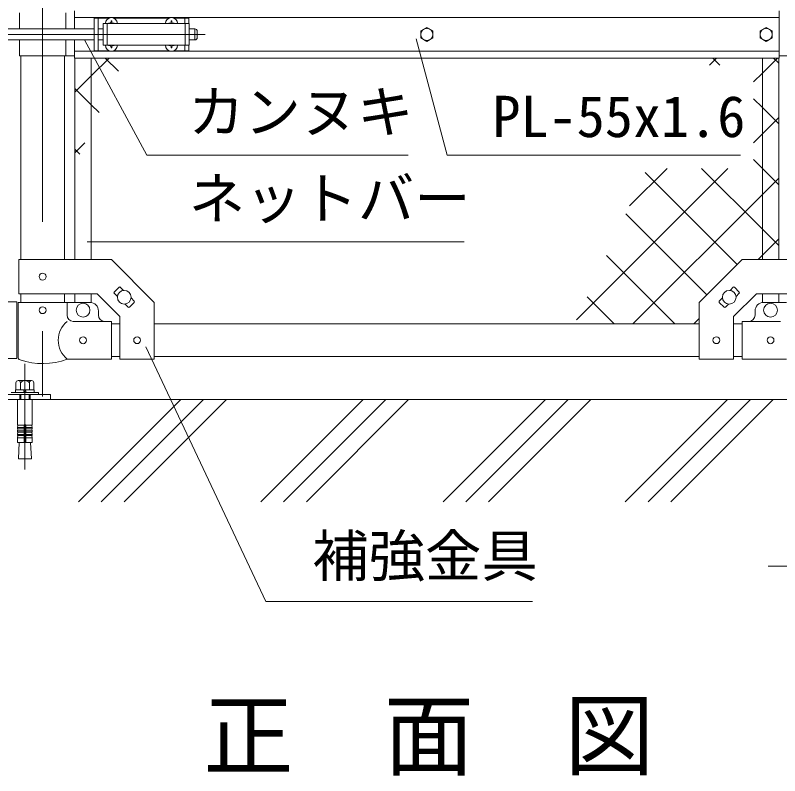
# Model space of a CAD drawing. Units: millimetres, scale not verified. Extents: x -4200 to 4200, y -2970 to 2970.
# Drawn here: x -2585 to -1696, y -477 to 409 of the extents above; entities that cross this region are included whole.
import ezdxf
from ezdxf.enums import TextEntityAlignment as Align

# ---------------------------------------------------------------- set-up
doc = ezdxf.new("R2010")
doc.units = ezdxf.units.MM
doc.header["$LTSCALE"] = 20
doc.linetypes.add('DASHED', pattern=[7.5, 6, -1.5])
doc.linetypes.add('USER1', pattern=[50.8, 31.75, -6.35, 6.35, -6.35])
for name, color, linetype, lineweight in [('0-0_D-STR3', 3, 'Continuous', 13), ('0-1_D-BMK', 2, 'USER1', 13), ('0-3_D-STR1', 1, 'Continuous', 18), ('0-4_D-STR-DIM', 7, 'Continuous', 9), ('0-6_D-STR-TXT', 7, 'Continuous', 9), ('0-7_D-STR2', 7, 'Continuous', 9), ('0-9_D-BGD', 7, 'Continuous', 9)]:
    doc.layers.add(name, color=color, linetype=linetype, lineweight=lineweight)
doc.layers.add('0-2_D-TTL-TXT', color=7, linetype='Continuous')
doc.styles.add('ＭＳ ゴシック', font='')
doc.styles.get('ＭＳ ゴシック').set_extended_font_data('MS Gothic')

msp = doc.modelspace()

# ---------------------------------------------------------------- linework, layer by layer
at = {"layer": '0-0_D-STR3'}
for p, q in [((-2580.4, 411.37), (-2580.4, 392.87)), ((-2526.4, 411.37), (-2526.4, 392.87)), ((-2516.3, 392.87), (-2516.3, 413.87)), ((-1696.3, 358.87), (-1696.3, 413.87)), ((-2516.3, 405.87), (-1696.3, 405.87)), ((-2493.4, 405.37), (-2493.4, 367.37)), ((-2493.4, 405.37), (-2475.99, 405.37)), ((-2488.9, 405.37), (-2488.9, 367.37)), ((-2473.79, 402.02), (-2473.81, 400.72)), ((-2473.79, 402.02), (-2473, 402.02)), ((-2473, 402.02), (-2472.98, 400.72)), ((-2470.8, 405.37), (-2405.99, 405.37)), ((-2403.79, 402.02), (-2403.81, 400.72)), ((-2403.79, 402.02), (-2403, 402.02)), ((-2403, 402.02), (-2402.98, 400.72)), ((-2400.8, 405.37), (-2383.4, 405.37)), ((-2387.9, 405.37), (-2387.9, 398.87)), ((-2383.4, 405.37), (-2383.4, 398.87)), ((-2616.75, 392.87), (-2493.4, 392.87)), ((-2488.9, 392.87), (-2482.9, 392.87)), ((-2482.9, 398.87), (-2482.9, 373.87)), ((-2482.9, 398.87), (-2382.9, 398.87)), ((-2475.25, 399.29), (-2476.55, 399.26)), ((-2476.55, 399.26), (-2476.55, 398.87)), ((-2405.25, 399.29), (-2406.55, 399.26)), ((-2406.55, 399.26), (-2406.55, 398.87)), ((-2401.54, 399.29), (-2400.25, 399.26)), ((-2400.25, 399.26), (-2400.25, 398.87)), ((-2382.9, 398.87), (-2382.9, 373.87)), ((-2382.9, 392.87), (-2376.4, 392.87)), ((-2376.4, 392.87), (-2376.4, 379.87)), ((-2373.4, 389.87), (-2373.4, 382.87)), ((-2616.75, 379.87), (-2493.4, 379.87)), ((-2580.4, 379.87), (-2580.4, 361.37)), ((-2526.4, 379.87), (-2526.4, 361.37)), ((-2516.3, 358.87), (-2516.3, 379.87)), ((-2488.9, 379.87), (-2482.9, 379.87)), ((-2482.9, 373.87), (-2382.9, 373.87)), ((-2476.55, 373.47), (-2476.55, 373.87)), ((-2470.25, 373.47), (-2470.25, 373.87)), ((-2406.55, 373.47), (-2406.55, 373.87)), ((-2400.25, 373.47), (-2400.25, 373.87)), ((-2387.9, 373.87), (-2387.9, 367.37)), ((-2383.4, 373.87), (-2383.4, 367.37)), ((-2382.9, 379.87), (-2376.4, 379.87)), ((-2516.3, 366.87), (-1696.3, 366.87)), ((-2493.4, 367.37), (-2475.99, 367.37)), ((-2475.25, 373.45), (-2476.55, 373.47)), ((-2473.79, 370.72), (-2473.81, 372.01)), ((-2473.79, 370.72), (-2473, 370.72)), ((-2473, 370.72), (-2472.98, 372.01)), ((-2471.54, 373.45), (-2470.25, 373.47)), ((-2470.8, 367.37), (-2405.99, 367.37)), ((-2405.25, 373.45), (-2406.55, 373.47)), ((-2403.79, 370.72), (-2403.81, 372.01)), ((-2403.79, 370.72), (-2403, 370.72)), ((-2403, 370.72), (-2402.98, 372.01)), ((-2401.54, 373.45), (-2400.25, 373.47)), ((-2400.8, 367.37), (-2383.4, 367.37)), ((-2580.4, 361.37), (-2516.3, 361.37)), ((-2516.3, 358.87), (-1696.3, 358.87)), ((-2515.9, 358.87), (-2515.9, 124.42)), ((-2496.9, 358.87), (-2496.9, 124.42)), ((-1715.7, 358.87), (-1715.7, 124.42)), ((-1696.7, 358.87), (-1696.7, 124.42)), ((-1632.2, 361.37), (-1696.3, 361.37)), ((-2581.1, 84.42), (-2581.1, 124.42)), ((-2470.06, 86.43), (-2464.41, 92.08)), ((-2462.99, 92.08), (-2459.28, 88.37)), ((-1749.6, 92.08), (-1753.32, 88.37)), ((-1742.53, 86.43), (-1748.19, 92.08)), ((-2581.1, 84.42), (-2489.96, 84.42)), ((-2515.9, 84.42), (-2515.9, 74.37)), ((-2496.9, 84.42), (-2496.9, 74.37)), ((-2489.96, 84.42), (-2463.4, 57.85)), ((-2470.06, 85.01), (-2466.35, 81.3)), ((-1722.63, 84.42), (-1749.2, 57.85)), ((-1742.53, 85.01), (-1746.24, 81.3)), ((-1631.5, 84.42), (-1722.63, 84.42)), ((-1715.7, 84.42), (-1715.7, 74.37)), ((-1696.7, 84.42), (-1696.7, 74.37)), ((-2583.35, 75.07), (-2674.05, 75.07)), ((-2583.35, 75.07), (-2583.35, 9.07)), ((-2581.95, 74.37), (-2524.85, 74.37)), ((-2581.95, 74.37), (-2581.95, 10.67)), ((-2524.85, 74.37), (-2524.85, 59.37)), ((-2524.85, 74.37), (-2498.4, 74.37)), ((-2457.52, 72.47), (-2453.8, 68.75)), ((-2452.39, 68.75), (-2446.73, 74.41)), ((-2450.44, 79.54), (-2446.73, 75.82)), ((-2423.4, 8.17), (-2423.4, 74.42)), ((-1789.2, 8.17), (-1789.2, 74.42)), ((-1762.15, 79.54), (-1765.86, 75.82)), ((-1760.21, 68.75), (-1765.86, 74.41)), ((-1755.08, 72.47), (-1758.79, 68.75)), ((-1687.75, 74.37), (-1714.2, 74.37)), ((-2488.4, 59.37), (-2488.4, 64.37)), ((-1724.2, 59.37), (-1724.2, 64.37)), ((-2463.4, 8.17), (-2463.4, 57.85)), ((-1749.2, 8.17), (-1749.2, 57.85)), ((-2473.4, 52.37), (-2517.85, 52.37)), ((-2473.4, 8.37), (-2473.4, 52.37)), ((-1739.2, 52.37), (-1694.75, 52.37)), ((-1739.2, 8.37), (-1739.2, 52.37)), ((-2583.35, 9.07), (-2699.05, 9.07)), ((-2473.4, 8.37), (-2524.85, 8.37)), ((-2463.4, 8.17), (-2423.4, 8.17)), ((-1749.2, 8.17), (-1789.2, 8.17)), ((-1739.2, 8.37), (-1687.75, 8.37)), ((-2566.25, -16.53), (-2581.84, -16.53)), ((-2580.05, -16.53), (-2568.05, -16.53)), ((-2584.44, -19.03), (-2584.44, -27.33)), ((-2579.24, -27.33), (-2579.24, -19.03)), ((-2568.85, -27.33), (-2568.85, -19.03)), ((-2563.65, -27.33), (-2563.65, -19.03)), ((-2558.05, -30.33), (-2590.05, -30.33)), ((-2563.3, -27.33), (-2584.8, -27.33)), ((-2584.8, -27.33), (-2584.8, -30.33)), ((-2584.8, -30.33), (-2563.3, -30.33)), ((-2584.44, -27.33), (-2563.65, -27.33)), ((-2580.04, -32.63), (-2580.04, -38.63)), ((-2578.96, -38.63), (-2578.96, -32.63)), ((-2575.55, -27.33), (-2574.74, -30.33)), ((-2572.55, -30.33), (-2573.35, -27.33)), ((-2569.12, -38.63), (-2569.12, -32.63)), ((-2568.04, -38.63), (-2568.04, -32.63)), ((-2563.3, -30.33), (-2563.3, -27.33)), ((-2558.05, -32.63), (-2558.05, -30.33)), ((-2582.7, -38.63), (-2582.7, -68.67)), ((-2565.4, -38.63), (-2565.4, -68.67)), ((-2575.05, -68.67), (-2582.7, -68.67)), ((-2582.7, -71.17), (-2582.26, -68.71)), ((-2582.7, -71.17), (-2575.05, -71.17)), ((-2582.7, -71.17), (-2582.7, -72.67)), ((-2575.05, -68.67), (-2575.05, -88.63)), ((-2573.05, -68.67), (-2565.4, -68.67)), ((-2573.05, -68.67), (-2573.05, -88.63)), ((-2565.4, -71.17), (-2573.05, -71.17)), ((-2565.4, -71.17), (-2565.83, -68.71)), ((-2565.4, -71.17), (-2565.4, -72.67)), ((-2582.7, -72.67), (-2575.05, -72.67)), ((-2582.7, -75.17), (-2582.26, -72.71)), ((-2582.7, -75.17), (-2575.05, -75.17)), ((-2582.7, -75.17), (-2582.7, -76.67)), ((-2582.7, -76.67), (-2575.05, -76.67)), ((-2582.7, -79.17), (-2582.26, -76.71)), ((-2582.7, -79.17), (-2575.05, -79.17)), ((-2582.7, -79.17), (-2582.7, -80.67)), ((-2565.4, -72.67), (-2573.05, -72.67)), ((-2565.4, -75.17), (-2573.05, -75.17)), ((-2565.4, -76.67), (-2573.05, -76.67)), ((-2565.4, -79.17), (-2573.05, -79.17)), ((-2565.4, -75.17), (-2565.83, -72.71)), ((-2565.4, -79.17), (-2565.83, -76.71)), ((-2565.4, -75.17), (-2565.4, -76.67)), ((-2565.4, -79.17), (-2565.4, -80.67)), ((-2582.7, -83.13), (-2582.26, -80.67)), ((-2582.7, -80.67), (-2575.05, -80.67)), ((-2582.7, -83.13), (-2575.05, -83.13)), ((-2582.7, -83.13), (-2582.7, -88.63)), ((-2582.7, -88.63), (-2565.4, -88.63)), ((-2580.54, -88.63), (-2581.62, -107.73)), ((-2565.4, -80.67), (-2573.05, -80.67)), ((-2565.4, -83.13), (-2573.05, -83.13)), ((-2567.55, -88.63), (-2566.47, -107.73)), ((-2565.4, -83.13), (-2565.83, -80.67)), ((-2565.4, -83.13), (-2565.4, -88.63)), ((-2566.47, -107.73), (-2581.62, -107.73))]:
    msp.add_line(p, q, dxfattribs=at)
at = {"layer": '0-0_D-STR3', "linetype": 'DASHED'}
for p, q in [((-2478.4, 398.87), (-2478.4, 373.87)), ((-2387.4, 398.87), (-2387.4, 373.87))]:
    msp.add_line(p, q, dxfattribs=at)
at = {"layer": '0-0_D-STR3'}
for points in [[(-2471.54, 399.29), (-2470.25, 399.26), (-2470.25, 398.87)], [(-2581.1, 124.42), (-2473.4, 124.42), (-2423.4, 74.42)], [(-1631.5, 124.42), (-1739.2, 124.42), (-1789.2, 74.42)]]:
    msp.add_lwpolyline(points, dxfattribs=at)
for points in [[(-2106.3, 394.47), (-2113.31, 390.42), (-2113.31, 382.32), (-2106.3, 378.27), (-2099.28, 382.32), (-2099.28, 390.42)], [(-1711.3, 394.47), (-1718.31, 390.42), (-1718.31, 382.32), (-1711.3, 378.27), (-1704.28, 382.32), (-1704.28, 390.42)], [(-2694.05, -38.63), (-2544.05, -38.63), (-2544.05, -32.63), (-2694.05, -32.63)]]:
    msp.add_lwpolyline(points, close=True, dxfattribs=at)
for centre, radius in [((-2106.3, 386.37), 7.03), ((-1711.3, 386.37), 7.03), ((-2553.4, 104.42), 4), ((-2458.4, 80.42), 8), ((-1754.2, 80.42), 8), ((-2506.4, 65.37), 8), ((-1706.2, 65.37), 8), ((-2553.4, 65.37), 4), ((-2506.4, 30.37), 4), ((-2443.4, 30.42), 4), ((-1769.2, 30.42), 4), ((-1706.2, 30.37), 4)]:
    msp.add_circle(centre, radius, dxfattribs=at)
for centre, radius, start, end in [((-2473.4, 398.87), 7, 0, 180), ((-2475.3, 400.77), 1.49, 270, 0), ((-2471.49, 400.77), 1.49, 180, 270), ((-2403.4, 398.87), 7, 0, 180), ((-2405.3, 400.77), 1.49, 270, 0), ((-2401.49, 400.77), 1.49, 180, 270), ((-2376.4, 389.87), 3, 0, 90), ((-2376.4, 382.87), 3, 270, 0), ((-2473.4, 373.87), 7, 180, 0), ((-2403.4, 373.87), 7, 180, 0), ((-2475.3, 371.96), 1.49, 0, 90), ((-2471.49, 371.96), 1.49, 90, 180), ((-2405.3, 371.96), 1.49, 0, 90), ((-2401.49, 371.96), 1.49, 90, 180), ((-2463.7, 91.38), 1, 45, 135), ((-1748.89, 91.38), 1, 45, 135), ((-2469.36, 85.72), 1, 135, 225), ((-1743.24, 85.72), 1, 315, 45), ((-2498.4, 64.37), 10, 0, 90), ((-2447.44, 75.11), 1, 315, 45), ((-1765.16, 75.11), 1, 135, 225), ((-1714.2, 64.37), 10, 90, 180), ((-2453.09, 69.46), 1, 225, 315), ((-1759.5, 69.46), 1, 225, 315), ((-2517.85, 59.37), 7, 180, 270), ((-2481.4, 59.37), 7, 180, 270), ((-1731.2, 59.37), 7, 270, 0), ((-2506.65, 30.37), 28.55, 129.59418, 230.40582), ((-2578.65, 10.67), 3.3, 180, 250.77949), ((-2553.4, 83.1), 80, 250.77949, 290.9084), ((-2581.84, -19.13), 2.6, 2.20423, 177.79577), ((-2574.05, -23.18), 6.65, 38.61324, 141.38676), ((-2566.25, -19.13), 2.6, 2.20423, 177.79577), ((-2574.05, -68.67), 1, 0, 180)]:
    msp.add_arc(centre, radius, start, end, dxfattribs=at)
at = {"layer": '0-1_D-BMK'}
for p, q in [((-2553.4, 803.1), (-2553.4, -35.29)), ((-2684.09, 386.37), (-2364.09, 386.37)), ((-2574.05, 2.97), (-2574.05, -120.04))]:
    msp.add_line(p, q, dxfattribs=at)
at = {"layer": '0-3_D-STR1'}
for p, q in [((-2578.8, 361.37), (-2578.8, 124.42)), ((-2528, 361.37), (-2528, 124.42)), ((-2578.8, 84.42), (-2578.8, 74.37)), ((-2528, 84.42), (-2528, 74.37)), ((-2473.4, 49.37), (-2463.4, 49.37)), ((-2423.4, 49.37), (-1789.2, 49.37)), ((-1749.2, 49.37), (-1739.2, 49.37)), ((-2473.4, 11.37), (-2463.4, 11.37)), ((-2423.4, 11.37), (-1789.2, 11.37)), ((-1749.2, 11.37), (-1739.2, 11.37))]:
    msp.add_line(p, q, dxfattribs=at)
at = {"layer": '0-4_D-STR-DIM'}
msp.add_line((-1669.05, -232.54), (-1709.05, -232.54), dxfattribs=at)
at = {"layer": '0-6_D-STR-TXT'}
msp.add_line((-2062.8, 145.04), (-2501.39, 145.04), dxfattribs=at)
for points in [[(-2128.03, 245.68), (-2432, 245.68), (-2504.8, 380.08)], [(-1741.11, 245.68), (-2082.39, 245.68), (-2118.49, 381.26)], [(-1983.44, -273.72), (-2293.5, -273.72), (-2433.18, 22.6)]]:
    msp.add_lwpolyline(points, dxfattribs=at)
at = {"layer": '0-7_D-STR2'}
for p, q in [((-2465.24, 343.53), (-2480.58, 358.87)), ((-1777.37, 350.46), (-1768.96, 358.87)), ((-1765.07, 350.46), (-1773.48, 358.87)), ((-1696.7, 352.8), (-1702.77, 358.87)), ((-2515.9, 248.33), (-2504.16, 260.06)), ((-2510.22, 247.08), (-2515.9, 252.76)), ((-1932.23, 54.17), (-1755.95, 230.46)), ((-1870.45, 186.67), (-1826.66, 230.46)), ((-1745.18, 118.44), (-1852.31, 225.57)), ((-1780.53, 83.08), (-1874.8, 177.34)), ((-1817.53, 49.37), (-1897.28, 129.12)), ((-1888.24, 49.37), (-1919.77, 80.9)), ((-1795.62, 49.37), (-1789.2, 55.79))]:
    msp.add_line(p, q, dxfattribs=at)
for points in [[(-2515.9, 319.04), (-2496.9, 338.04), (-2476.07, 358.87)], [(-1726.07, 331.05), (-1715.7, 341.42), (-1698.25, 358.87)], [(-2487.73, 295.3), (-2496.9, 304.47), (-2515.9, 323.47)], [(-1696.7, 282.09), (-1715.7, 301.09), (-1726.07, 311.46)], [(-1726.07, 260.34), (-1715.7, 270.71), (-1696.7, 289.71)], [(-1696.7, 211.38), (-1715.7, 230.38), (-1726.07, 240.75)], [(-1696.7, 140.67), (-1715.7, 159.67), (-1786.49, 230.46)], [(-1866.33, 49.37), (-1715.7, 200), (-1696.7, 219)], [(-1720.57, 124.42), (-1715.7, 129.29), (-1696.7, 148.29)]]:
    msp.add_lwpolyline(points, dxfattribs=at)
at = {"layer": '0-9_D-BGD'}
for p, q in [((-1234.05, -38.63), (-2969.05, -38.63)), ((-2511.64, -157.69), (-2392.58, -38.63)), ((-2485.12, -157.69), (-2366.06, -38.63)), ((-2458.61, -157.69), (-2339.55, -38.63)), ((-2299.51, -157.69), (-2180.45, -38.63)), ((-2272.99, -157.69), (-2153.93, -38.63)), ((-2246.47, -157.69), (-2127.41, -38.63)), ((-2087.38, -157.69), (-1968.31, -38.63)), ((-2060.86, -157.69), (-1941.8, -38.63)), ((-2034.34, -157.69), (-1915.28, -38.63)), ((-1875.24, -157.69), (-1756.18, -38.63)), ((-1848.73, -157.69), (-1729.67, -38.63)), ((-1822.21, -157.69), (-1703.15, -38.63))]:
    msp.add_line(p, q, dxfattribs=at)

# ---------------------------------------------------------------- texts
at = {"layer": '0-2_D-TTL-TXT', "style": 'ＭＳ ゴシック'}
msp.add_text('正\u3000面\u3000図', height=76.98, dxfattribs=at).set_placement((-2366.29, -491.23), align=Align.BOTTOM_LEFT)
at = {"layer": '0-6_D-STR-TXT', "style": 'ＭＳ ゴシック'}
for s, p in [('カンヌキ', (-2384.12, 257.76)), ('PL-55x1.6', (-2029.94, 252.43)), ('ネットバー', (-2383.35, 156.99)), ('補強金具', (-2239.53, -259.11))]:
    msp.add_text(s, height=48.09, dxfattribs=at).set_placement(p, align=Align.BOTTOM_LEFT)

doc.saveas('drawing.dxf')
